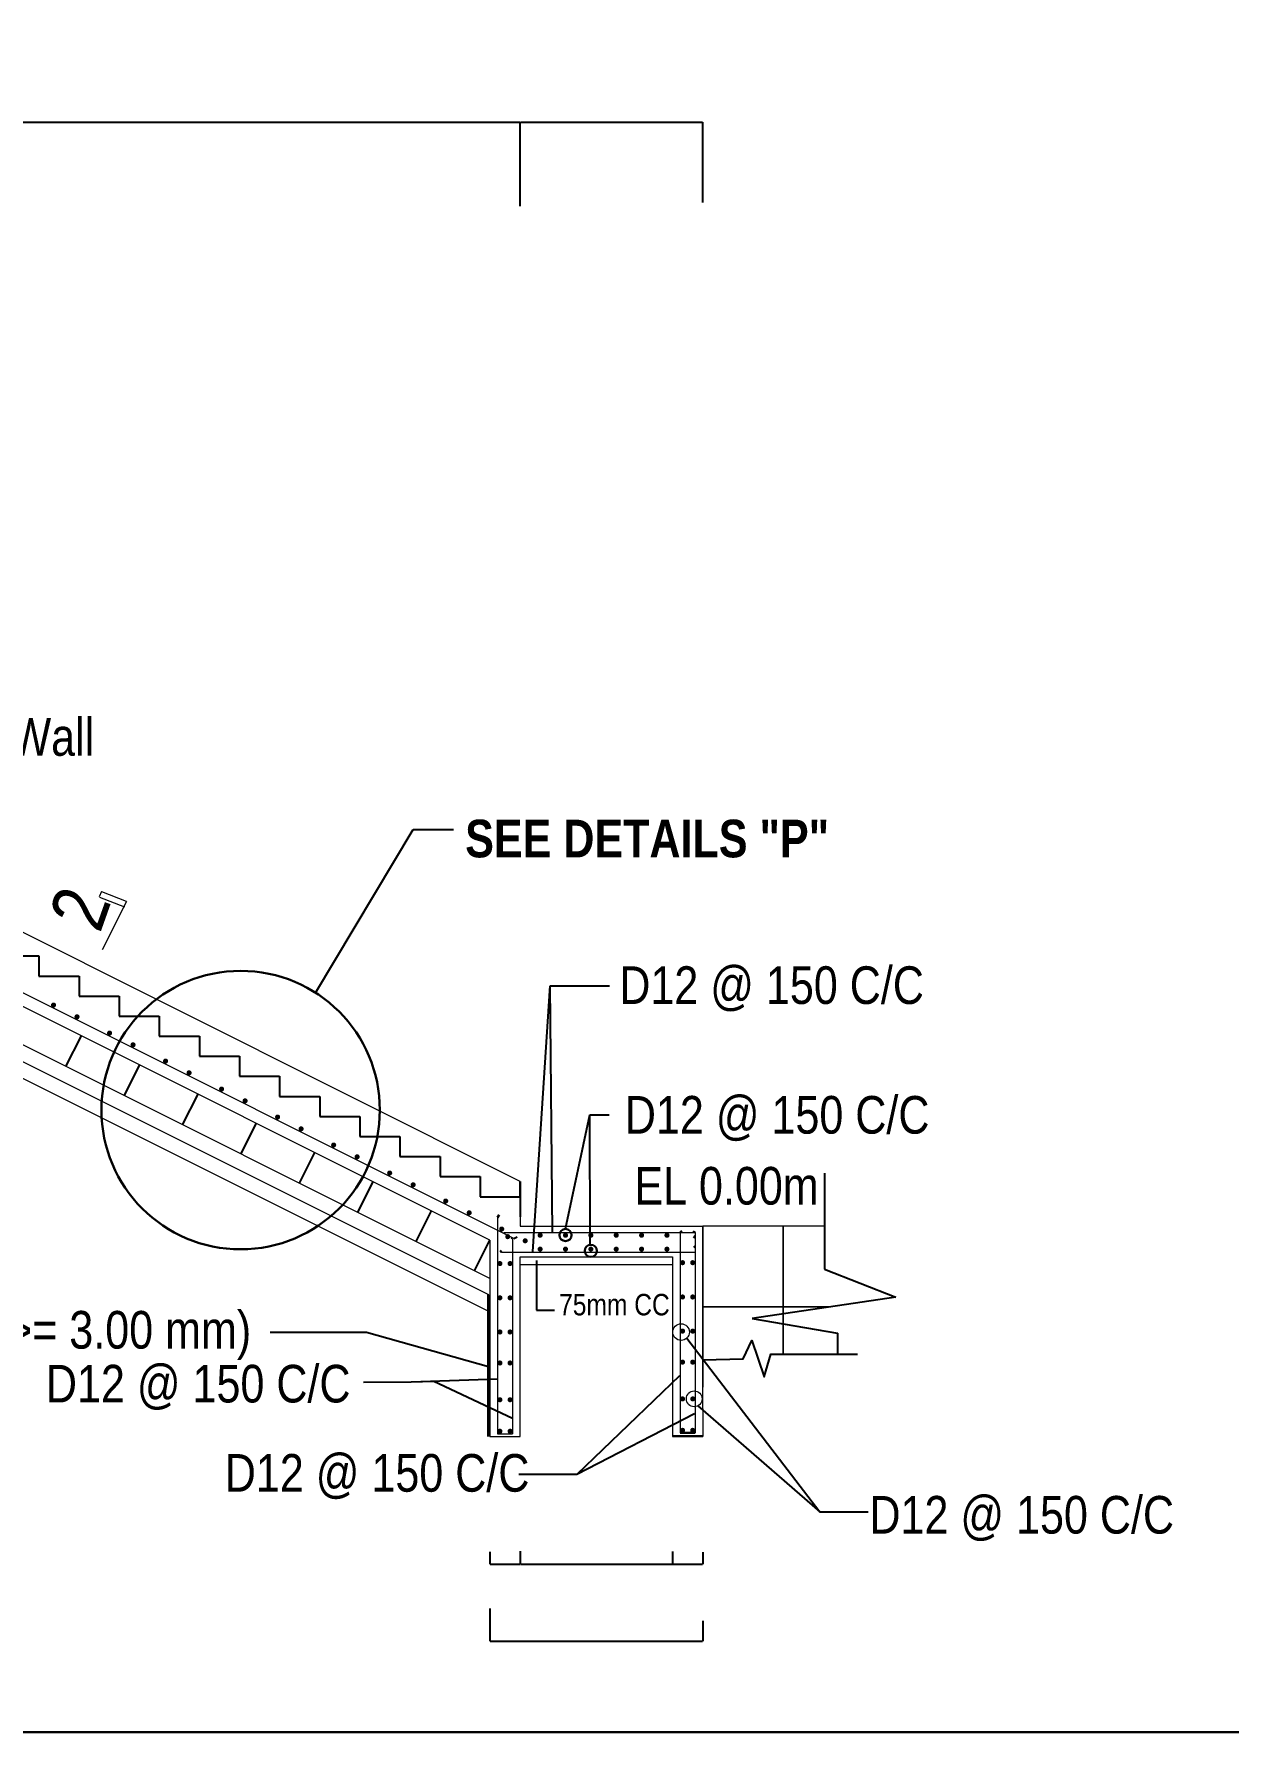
# Model space of a CAD drawing. Header units: inches. Extents: x 89000 to 1304432, y -10828 to 220529.
# Drawn here: x 785670 to 789672, y 74083 to 79772 of the extents above; entities that cross this region are included whole.
import ezdxf

# ---------------------------------------------------------------- set-up
doc = ezdxf.new("R2010")
doc.units = ezdxf.units.IN
doc.header["$LTSCALE"] = 7
doc.header["$MEASUREMENT"] = 0
doc.layers.add('Blocks', color=11, linetype='Continuous', lineweight=9)
doc.layers.add('Layer1', color=7, linetype='Continuous', lineweight=13)
doc.styles.get("Standard").update_dxf_attribs({"font": 'arial.ttf'})
doc.styles.add('TIMES', font='ARIALN.TTF')
doc.dimstyles.get("Standard").update_dxf_attribs({"dimtxt": 0.18, "dimasz": 0.18, "dimexe": 0.18, "dimexo": 0.0625, "dimgap": 0.09, "dimtad": 0, "dimtih": 1, "dimtoh": 1, "dimdec": 4, "dimzin": 0, "dimdsep": 46, "dimtxsty": 'Standard', "dimcen": 0.09, "dimadec": 0, "dimazin": 0, "dimtfac": 1, "dimtdec": 4, "dimtofl": 0, "dimtmove": 0, "dimatfit": 3, "dimfxl": 1, "dimtolj": 1, "dimtzin": 0, "dimarcsym": 0})

# ---------------------------------------------------------------- blocks, each defined once
blk = doc.blocks.new('*D354')
at = {"layer": 'Defpoints', "color": 0, "transparency": 16777216}
for p in [(787197.3, 74496.5), (787911.5, 74454.9), (787911.5, 74387.6)]:
    blk.add_point(p, dxfattribs=at)
at = {"layer": 'Layer1', "color": 0, "lineweight": -2, "transparency": 16777216}
for p, q in [((787197.3, 74496.4), (787197.3, 74387.4)), ((787911.5, 74454.8), (787911.5, 74387.4))]:
    blk.add_line(p, q, dxfattribs=at)
at = {"layer": 'Layer1', "color": 7, "lineweight": -2, "transparency": 16777216}
blk.add_line((787198.3, 74387.6), (787910.5, 74387.6), dxfattribs=at)
at = {"layer": 'Layer1', "color": 7, "transparency": 16777216}
for points in [[(787198.3, 74387.7), (787198.3, 74387.4), (787197.3, 74387.6)], [(787910.5, 74387.7), (787910.5, 74387.4), (787911.5, 74387.6)]]:
    blk.add_solid(points, dxfattribs=at)
at = {"layer": 'Layer1', "color": 0, "lineweight": 30, "transparency": 16777216, "insert": (787554.4, 74388.5), "char_height": 1, "attachment_point": 5}
blk.add_mtext('\\A1;2.00m', dxfattribs=at)
blk = doc.blocks.new('*D355')
at = {"layer": 'Defpoints', "color": 0, "transparency": 16777216}
for p in [(787197.3, 74686.1), (787299.4, 74689.1), (787299.4, 74644.8)]:
    blk.add_point(p, dxfattribs=at)
at = {"layer": 'Layer1', "color": 0, "lineweight": -2, "transparency": 16777216}
for p, q in [((787197.3, 74686), (787197.3, 74644.6)), ((787299.4, 74689), (787299.4, 74644.6))]:
    blk.add_line(p, q, dxfattribs=at)
at = {"layer": 'Layer1', "color": 7, "lineweight": -2, "transparency": 16777216}
blk.add_line((787198.1, 74644.8), (787298.6, 74644.8), dxfattribs=at)
at = {"layer": 'Layer1', "color": 7, "transparency": 16777216}
for points in [[(787198.1, 74644.9), (787198.1, 74644.7), (787197.3, 74644.8)], [(787298.6, 74644.9), (787298.6, 74644.7), (787299.4, 74644.8)]]:
    blk.add_solid(points, dxfattribs=at)
at = {"layer": 'Layer1', "color": 0, "lineweight": 30, "transparency": 16777216, "insert": (787248.3, 74645.6), "char_height": 0.75, "attachment_point": 5}
blk.add_mtext('\\A1;300', dxfattribs=at)
blk = doc.blocks.new('*D361')
at = {"layer": 'Defpoints', "color": 0, "transparency": 16777216}
for p in [(787299.4, 79475.8), (781634.2, 79357.8), (787299.4, 79195.1)]:
    blk.add_point(p, dxfattribs=at)
at = {"layer": 'Layer1', "color": 0, "lineweight": -2, "transparency": 16777216}
for p, q in [((781634.2, 79357.9), (781634.2, 79476)), ((787299.4, 79195.1), (787299.4, 79476))]:
    blk.add_line(p, q, dxfattribs=at)
at = {"layer": 'Layer1', "color": 7, "lineweight": -2, "transparency": 16777216}
blk.add_line((781635.2, 79475.8), (787298.4, 79475.8), dxfattribs=at)
at = {"layer": 'Layer1', "color": 7, "transparency": 16777216}
for points in [[(781635.2, 79476), (781635.2, 79475.6), (781634.2, 79475.8)], [(787298.4, 79476), (787298.4, 79475.6), (787299.4, 79475.8)]]:
    blk.add_solid(points, dxfattribs=at)
at = {"layer": 'Layer1', "color": 0, "lineweight": 30, "transparency": 16777216, "insert": (784466.8, 79476.8), "char_height": 1, "attachment_point": 5}
blk.add_mtext('\\A1;(+/-) 5.00m', dxfattribs=at)
blk = doc.blocks.new('*D363')
at = {"layer": 'Defpoints', "color": 0, "transparency": 16777216}
for p in [(787809.4, 74687.6), (787911.5, 74685.5), (787911.5, 74644.8)]:
    blk.add_point(p, dxfattribs=at)
at = {"layer": 'Layer1', "color": 0, "lineweight": -2, "transparency": 16777216}
for p, q in [((787809.4, 74687.6), (787809.4, 74644.6)), ((787911.5, 74685.4), (787911.5, 74644.6))]:
    blk.add_line(p, q, dxfattribs=at)
at = {"layer": 'Layer1', "color": 7, "lineweight": -2, "transparency": 16777216}
blk.add_line((787810.2, 74644.8), (787910.7, 74644.8), dxfattribs=at)
at = {"layer": 'Layer1', "color": 7, "transparency": 16777216}
for points in [[(787810.2, 74644.9), (787810.2, 74644.7), (787809.4, 74644.8)], [(787910.7, 74644.9), (787910.7, 74644.7), (787911.5, 74644.8)]]:
    blk.add_solid(points, dxfattribs=at)
at = {"layer": 'Layer1', "color": 0, "lineweight": 30, "transparency": 16777216, "insert": (787860.5, 74645.6), "char_height": 0.75, "attachment_point": 5}
blk.add_mtext('\\A1;300', dxfattribs=at)
blk = doc.blocks.new('*D364')
at = {"layer": 'Defpoints', "color": 0, "transparency": 16777216}
for p in [(787299.4, 74689.1), (787809.4, 74687.6), (787809.4, 74644.8)]:
    blk.add_point(p, dxfattribs=at)
at = {"layer": 'Layer1', "color": 0, "lineweight": -2, "transparency": 16777216}
for p, q in [((787299.4, 74689), (787299.4, 74644.6)), ((787809.4, 74687.6), (787809.4, 74644.6))]:
    blk.add_line(p, q, dxfattribs=at)
at = {"layer": 'Layer1', "color": 7, "lineweight": -2, "transparency": 16777216}
blk.add_line((787300.2, 74644.8), (787808.6, 74644.8), dxfattribs=at)
at = {"layer": 'Layer1', "color": 7, "transparency": 16777216}
for points in [[(787300.2, 74644.9), (787300.2, 74644.7), (787299.4, 74644.8)], [(787808.6, 74644.9), (787808.6, 74644.7), (787809.4, 74644.8)]]:
    blk.add_solid(points, dxfattribs=at)
at = {"layer": 'Layer1', "color": 0, "lineweight": 30, "transparency": 16777216, "insert": (787554.4, 74645.6), "char_height": 0.75, "attachment_point": 5}
blk.add_mtext('\\A1;1400', dxfattribs=at)
blk = doc.blocks.new('*D367')
at = {"layer": 'Defpoints', "color": 0, "transparency": 16777216}
for p in [(787911.5, 79475.8), (787299.4, 79242.3), (787911.5, 79207.3)]:
    blk.add_point(p, dxfattribs=at)
at = {"layer": 'Layer1', "color": 0, "lineweight": -2, "transparency": 16777216}
for p, q in [((787299.4, 79242.3), (787299.4, 79476)), ((787911.5, 79207.3), (787911.5, 79476))]:
    blk.add_line(p, q, dxfattribs=at)
at = {"layer": 'Layer1', "color": 7, "lineweight": -2, "transparency": 16777216}
blk.add_line((787300.4, 79475.8), (787910.5, 79475.8), dxfattribs=at)
at = {"layer": 'Layer1', "color": 7, "transparency": 16777216}
for points in [[(787300.4, 79476), (787300.4, 79475.6), (787299.4, 79475.8)], [(787910.5, 79476), (787910.5, 79475.6), (787911.5, 79475.8)]]:
    blk.add_solid(points, dxfattribs=at)
at = {"layer": 'Layer1', "color": 0, "lineweight": 30, "transparency": 16777216, "insert": (787605.4, 79476.7), "char_height": 1, "attachment_point": 5}
blk.add_mtext('\\A1;1.70m', dxfattribs=at)

msp = doc.modelspace()

# ---------------------------------------------------------------- linework, layer by layer
at = {"color": 0, "linetype": 'Continuous', "lineweight": -3, "ltscale": 0.5}
for p, q in [((785552.15615, 76682.60024), (785686.55615, 76682.60024)), ((785686.55615, 76682.60024), (785686.55615, 76615.40024)), ((785686.55615, 76615.40024), (785820.95615, 76615.40024)), ((785820.95615, 76615.40024), (785820.95615, 76548.20024)), ((785820.95615, 76548.20024), (785955.35615, 76548.20024)), ((785955.35615, 76548.20024), (785955.35615, 76548.20024)), ((785955.35615, 76548.20024), (785955.35615, 76481.00024)), ((785955.35615, 76481.00024), (786089.75615, 76481.00024)), ((786089.75615, 76481.00024), (786089.75615, 76413.80024)), ((785776.99242, 76312.24933), (785828.58694, 76415.43836)), ((786089.75615, 76413.80024), (786224.15615, 76413.80024)), ((786224.15615, 76413.80024), (786224.15615, 76346.60024)), ((786224.15615, 76346.60024), (786358.55615, 76346.60024)), ((786358.55615, 76346.60024), (786358.55615, 76279.40024)), ((785972.52831, 76214.48138), (786024.12283, 76317.67042)), ((786358.55615, 76279.40024), (786492.95615, 76279.40024)), ((786492.95615, 76279.40024), (786492.95615, 76279.40024)), ((786492.95615, 76279.40024), (786492.95615, 76212.20024)), ((786168.0642, 76116.71344), (786219.65872, 76219.90248)), ((786492.95615, 76212.20024), (786627.35615, 76212.20024)), ((786627.35615, 76212.20024), (786627.35615, 76145.00024)), ((786363.60008, 76018.9455), (786415.1946, 76122.13453)), ((786627.35615, 76145.00024), (786761.75615, 76145.00024)), ((786761.75615, 76145.00024), (786761.75615, 76077.80024)), ((786761.75615, 76077.80024), (786896.15615, 76077.80024)), ((786896.15615, 76077.80024), (786896.15615, 76010.60024)), ((786559.13597, 75921.17755), (786610.73049, 76024.36659)), ((786896.15615, 76010.60024), (787030.55615, 76010.60024)), ((787030.55615, 76010.60024), (787030.55615, 76010.60024)), ((787030.55615, 76010.60024), (787030.55615, 75943.40024)), ((788319.14205, 75955.47889), (788319.14205, 75633.48791)), ((786754.67186, 75823.40961), (786806.26638, 75926.59864)), ((787030.55615, 75943.40024), (787164.95615, 75943.40024)), ((787164.95615, 75943.40024), (787164.95615, 75876.20024)), ((787164.95615, 75876.20024), (787299.35615, 75876.20024)), ((787299.35615, 75876.20024), (787299.35615, 75809.00024)), ((786950.20775, 75725.64166), (787001.80227, 75828.8307)), ((787145.74363, 75627.87372), (787197.33815, 75731.06276)), ((787277.49571, 75736.38647), (787289.43967, 75741.80702)), ((788319.14205, 75633.48791), (788557.99064, 75539.91487)), ((788557.99064, 75539.91487), (788076.83696, 75468.55893)), ((788076.83696, 75468.55893), (788362.66771, 75418.61007)), ((788362.66771, 75418.61007), (788362.66771, 75349.11193))]:
    msp.add_line(p, q, dxfattribs=at)
msp.add_lwpolyline([(787911.46415, 75329.63503), (787911.46415, 75329.63503), (788046.47979, 75332.87722), (788075.74463, 75394.56595), (788116.38121, 75272.82147), (788139.1247, 75349.11193), (788430.12533, 75349.11193)], dxfattribs=at)
at = {"layer": 'Blocks', "color": 0, "lineweight": 13, "ltscale": 0.05}
for p, q in [((785896.07324, 76898.41479), (785887.90103, 76880.21632)), ((785889.1101, 76879.74597), (785973.33484, 76846.98149)), ((785980.35672, 76865.03203), (785897.28231, 76897.94444)), ((785899.26146, 76704.81086), (785980.80229, 76865.91234)), ((787273.85165, 75733.80658), (787269.15741, 75736.69582)), ((787911.46415, 75164.89862), (787911.46415, 75073.22975))]:
    msp.add_line(p, q, dxfattribs=at)
at = {"layer": 'Layer1', "color": 7, "lineweight": 20}
for p, q in [((787299.35615, 75927.49555), (781910.03111, 78622.15807)), ((787277.49571, 75736.38647), (781563.33865, 78593.46501)), ((787197.33815, 75731.06276), (781633.05032, 78513.20667)), ((787197.33815, 75602.07646), (781633.84623, 78383.82242)), ((787193.69355, 75547.54985), (781633.97065, 78327.4113)), ((787193.69355, 75491.20094), (781634.09508, 78271.00017)), ((787299.35615, 75876.20024), (787299.35615, 75777.00662)), ((787222.84265, 75806.81134), (787222.84265, 75082.14336)), ((787299.35615, 75777.00662), (787911.46415, 75777.00662)), ((787911.46415, 75164.89862), (787911.46415, 75777.00662)), ((787197.33815, 75731.06276), (787197.33815, 75073.22975)), ((787244.67215, 75755.94378), (787885.95965, 75755.94378)), ((787273.85165, 75733.80658), (787273.85165, 75082.14336)), ((787834.95065, 75756.60302), (787834.95065, 75085.01576)), ((787885.95965, 75756.60302), (787885.95965, 75085.01576)), ((787236.23088, 75690.7437), (787885.95965, 75690.7437)), ((787299.35615, 75674.98862), (787809.44615, 75674.98862)), ((787299.35615, 75073.22975), (787299.35615, 75674.98862)), ((787809.44615, 75674.98862), (787809.44615, 75073.22975)), ((787299.35615, 75648.48301), (787809.44615, 75648.48301)), ((787197.33815, 75073.22975), (787299.35615, 75073.22975)), ((787222.84265, 75082.14336), (787273.85165, 75082.14336))]:
    msp.add_line(p, q, dxfattribs=at)
at = {"layer": 'Layer1', "color": 7, "lineweight": 30}
for p, q in [((787299.35615, 75876.20024), (787299.35615, 75927.49555)), ((787222.84265, 75806.81134), (787228.37177, 75815.69074)), ((787834.95065, 75756.60302), (787840.86785, 75762.10028)), ((787885.95965, 75756.60302), (787879.41878, 75761.14418)), ((787885.95965, 75744.88815), (787880.13632, 75737.95352)), ((787236.23088, 75690.7437), (787231.62778, 75695.37799)), ((787885.95965, 75706.15795), (787881.33448, 75710.69885)), ((787809.44615, 75073.38285), (787911.46415, 75073.38285)), ((787834.95065, 75085.01576), (787885.95965, 75085.01576))]:
    msp.add_line(p, q, dxfattribs=at)
at = {"layer": 'Layer1', "color": 7, "lineweight": 50}
msp.add_line((787193.69355, 75547.54985), (787193.69355, 75073.22975), dxfattribs=at)
at = {"layer": 'Layer1', "color": 7, "lineweight": 30}
msp.add_lwpolyline([(791534.40041, 74082.63027), (778205.30072, 74082.63027), (778205.30072, 85873.1461), (795137.64181, 85873.1461), (795137.64181, 76593.82096), (795137.64181, 74467.03722), (795137.64181, 74082.63027)], close=True, dxfattribs=at)
at = {"layer": 'Layer1', "color": 7, "lineweight": 30, "const_width": 8.5015}
for points in [[(785731.07543, 76518.49005, -1), (785739.54145, 76517.71414, -1)], [(785809.7925, 76479.13064, -1), (785818.25852, 76478.35473, -1)], [(785918.83316, 76424.69583, -1), (785927.29918, 76423.91991, -1)], [(785997.55023, 76385.33642, -1), (786006.01624, 76384.5605, -1)], [(786106.59088, 76330.9016, -1), (786115.0569, 76330.12569, -1)], [(786185.30795, 76291.54219, -1), (786193.77397, 76290.76628, -1)], [(786294.34861, 76237.10738, -1), (786302.81463, 76236.33146, -1)], [(786373.06568, 76197.74797, -1), (786381.53169, 76196.97205, -1)], [(786482.10633, 76143.31315, -1), (786490.57235, 76142.53724, -1)], [(786560.8234, 76103.95374, -1), (786569.28942, 76103.17783, -1)], [(786669.86406, 76049.51893, -1), (786678.33008, 76048.74301, -1)], [(786748.58113, 76010.15951, -1), (786757.04714, 76009.3836, -1)], [(786857.62178, 75955.7247, -1), (786866.0878, 75954.94879, -1)], [(786936.33885, 75916.36529, -1), (786944.80487, 75915.58937, -1)], [(787045.37951, 75861.93048, -1), (787053.84553, 75861.15456, -1)], [(787124.09658, 75822.57106, -1), (787132.56259, 75821.79515, -1)], [(787233.13723, 75768.13625, -1), (787241.60325, 75767.36034, -1)], [(787253.36461, 75742.28227, -1), (787261.86611, 75742.28227, -1)], [(787311.8543, 75728.77684, -1), (787320.32032, 75728.00092, -1)], [(787839.2014, 75655.0822, -1), (787847.7029, 75655.0822, -1)], [(787881.7089, 75655.0822, 1), (787873.2074, 75655.0822, 1)], [(787227.0934, 75652.2098, -1), (787235.5949, 75652.2098, -1)], [(787269.6009, 75652.2098, 1), (787261.0994, 75652.2098, 1)], [(787227.0934, 75537.31841, -1), (787235.5949, 75537.31841, -1)], [(787269.6009, 75537.31841, 1), (787261.0994, 75537.31841, 1)], [(787839.2014, 75540.19081, -1), (787847.7029, 75540.19081, -1)], [(787881.7089, 75540.19081, 1), (787873.2074, 75540.19081, 1)], [(787227.0934, 75422.88763, -1), (787235.5949, 75422.88763, -1)], [(787269.6009, 75422.88763, 1), (787261.0994, 75422.88763, 1)], [(787839.2014, 75425.76003, -1), (787847.7029, 75425.76003, -1)], [(787881.7089, 75425.76003, 1), (787873.2074, 75425.76003, 1)], [(787227.0934, 75319.00186, -1), (787235.5949, 75319.00186, -1)], [(787269.6009, 75319.00186, 1), (787261.0994, 75319.00186, 1)], [(787839.2014, 75321.87426, -1), (787847.7029, 75321.87426, -1)], [(787881.7089, 75321.87426, 1), (787873.2074, 75321.87426, 1)], [(787227.0934, 75195.91922, -1), (787235.5949, 75195.91922, -1)], [(787269.6009, 75195.91922, 1), (787261.0994, 75195.91922, 1)], [(787839.2014, 75198.79162, -1), (787847.7029, 75198.79162, -1)], [(787881.7089, 75198.79162, 1), (787873.2074, 75198.79162, 1)], [(787227.0934, 75090.4737, -1), (787235.5949, 75090.4737, -1)], [(787269.6009, 75090.4737, 1), (787261.0994, 75090.4737, 1)], [(787839.2014, 75093.3461, -1), (787847.7029, 75093.3461, -1)], [(787881.7089, 75093.3461, 1), (787873.2074, 75093.3461, 1)]]:
    msp.add_lwpolyline(points, format="xyb", close=True, dxfattribs=at)
at = {"layer": 'Layer1', "color": 7, "lineweight": 20}
msp.add_lwpolyline([(787911.46415, 75508.20662), (788180.26415, 75508.20662), (788180.26415, 75777.00662), (787911.46415, 75777.00662)], close=True, dxfattribs=at)
for points in [[(788319.14205, 75777.00662), (788180.26415, 75777.00662), (788180.26415, 75508.20662), (788344.18165, 75508.20662)], [(788180.26415, 75349.11193), (788180.26415, 75506.43858), (787911.46415, 75506.43858), (787911.46415, 75237.63858)], [(788332.25971, 75506.43858), (788180.26415, 75506.43858), (788180.26415, 75349.11193)]]:
    msp.add_lwpolyline(points, dxfattribs=at)
at = {"layer": 'Layer1', "color": 7, "lineweight": 20, "const_width": 8.5015}
for points in [[(787361.85617, 75746.88332, -1), (787370.35767, 75746.88332, -1)], [(787446.87117, 75746.88332, -1), (787455.37267, 75746.88332, -1)], [(787531.88617, 75746.88332, -1), (787540.38767, 75746.88332, -1)], [(787616.90117, 75746.88332, -1), (787625.40267, 75746.88332, -1)], [(787701.91617, 75746.88332, -1), (787710.41767, 75746.88332, -1)], [(787786.93117, 75746.88332, -1), (787795.43267, 75746.88332, -1)], [(787361.85617, 75700.4419, -1), (787370.35767, 75700.4419, -1)], [(787446.87117, 75700.4419, -1), (787455.37267, 75700.4419, -1)], [(787531.88617, 75700.4419, -1), (787540.38767, 75700.4419, -1)], [(787616.90117, 75700.4419, -1), (787625.40267, 75700.4419, -1)], [(787701.91617, 75700.4419, -1), (787710.41767, 75700.4419, -1)], [(787786.93117, 75700.4419, -1), (787795.43267, 75700.4419, -1)]]:
    msp.add_lwpolyline(points, format="xyb", close=True, dxfattribs=at)
at = {"layer": 'Layer1', "color": 7, "lineweight": 30}
for centre, radius in [((786362.46846, 76166.31046), 466.42361), ((787451.12192, 75747.66762), 20.31935), ((787535.8392, 75695.03533), 20.31935)]:
    msp.add_circle(centre, radius, dxfattribs=at)
at = {"layer": 'Layer1', "color": 7, "lineweight": 20}
for centre, radius in [((787838.32464, 75422.58618), 27.82775), ((787882.56744, 75198.86324), 26.46962)]:
    msp.add_circle(centre, radius, dxfattribs=at)

# ---------------------------------------------------------------- texts
at = {"layer": 'Layer1', "color": 7, "lineweight": 30, "attachment_point": 1, "style": 'TIMES'}
for s, insert, char_height, width in [('Guide Wall', (785165.79852, 77479.39464), 126, 3436.7753085), ('{\\fArial Narrow|b1|i0|c0|p34;SEE DETAILS "P"}', (787115.0071, 77139.08497), 126, 3436.7753085), ('D12 @ 150 C/C', (787631.44239, 76647.8771), 126, 1053.2187253), ('D12 @ 150 C/C', (787650.03781, 76213.41927), 126, 1053.2187253), ('EL 0.00m', (787681.76945, 75975.62326), 126, 3436.7753085), ('75mm CC', (787429.6664, 75550.46688), 71.936726, 630.3753078), ('Geo textile filter (thickness >= 3.00 mm)', (783846.5158, 75493.15052), 126, 3436.7753085), ('D12 @ 150 C/C', (785709.81394, 75312.77142), 126, 3436.7753085), ('D12 @ 150 C/C', (786309.26504, 75013.92218), 126, 3436.7753085), ('D12 @ 150 C/C', (788469.69408, 74873.47494), 126, 3436.7753085)]:
    msp.add_mtext(s, dxfattribs=dict(at, insert=insert, char_height=char_height, width=width))
at = {"layer": 'Layer1', "color": 7, "lineweight": 30, "insert": (785717.70879, 76817.2659), "char_height": 183.6324, "width": 390.677931, "attachment_point": 1, "rotation": 70.48205617, "style": 'TIMES'}
msp.add_mtext('2', dxfattribs=at)

# ---------------------------------------------------------------- dimensions: what is measured, and where the dimension line sits
at = {"layer": 'Layer1', "color": 7, "lineweight": 30}
for base, p1, p2, text, picture, middle in [((787299.35615, 79475.78381), (781634.1545, 79357.78802), (787299.35615, 79195.064), '(+/-) 5.00m', '*D361', (784466.75533, 79476.83934)), ((787911.46415, 79475.78381), (787299.35615, 79242.28273), (787911.46415, 79207.27748), '1.70m', '*D367', (787605.41015, 79476.69438)), ((787911.46415, 74387.55319), (787197.33815, 74496.50052), (787911.46415, 74454.90869), '2.00m', '*D354', (787554.40115, 74388.46376))]:
    dim = msp.add_linear_dim(base=base, p1=p1, p2=p2, text=text, dimstyle='Standard', override={"dimtxt": 1, "dimasz": 1, "dimgap": 0.4, "dimtad": 1, "dimdec": 2, "dimrnd": 0.002, "dimpost": 'm', "dimcen": 0.05, "dimclrd": 7, "dimadec": 1, "dimtdec": 2, "dimfrac": 2}, dxfattribs=at)
    dim.commit()
    dim.dimension.update_dxf_attribs({"geometry": picture, "text_midpoint": middle})
for base, p1, p2, text, picture, middle in [((787299.35615, 74644.81186), (787197.33815, 74686.10367), (787299.35615, 74689.08131), '300', '*D355', (787248.34715, 74644.81186)), ((787809.44615, 74644.81186), (787299.35615, 74689.08131), (787809.44615, 74687.63936), '1400', '*D364', (787554.40115, 74644.81186)), ((787911.46415, 74644.81186), (787809.44615, 74687.63936), (787911.46415, 74685.48953), '300', '*D363', (787860.45515, 74644.81186))]:
    dim = msp.add_linear_dim(base=base, p1=p1, p2=p2, text=text, dimstyle='Standard', override={"dimtxt": 0.75, "dimasz": 0.8, "dimgap": 0.4, "dimtad": 1, "dimdec": 2, "dimrnd": 0.002, "dimpost": 'm', "dimcen": 0.05, "dimclrd": 7, "dimadec": 1, "dimtdec": 2, "dimfrac": 2}, dxfattribs=at)
    dim.commit()
    dim.dimension.update_dxf_attribs({"geometry": picture, "text_midpoint": middle, "dimtype": 160})

# ---------------------------------------------------------------- leaders
at = {"layer": 'Layer1', "color": 7, "lineweight": 18}
for points, override in [([(786613.14753, 76559.64363), (786940.15256, 77106.37408), (787076.17656, 77106.37408)], {"dimtxt": 0.75, "dimasz": 0.8, "dimgap": 0.4, "dimtad": 1, "dimdec": 2, "dimrnd": 0.002, "dimpost": 'm', "dimcen": 0.05, "dimclrd": 7, "dimadec": 1, "dimtdec": 2, "dimfrac": 2}), ([(787341.29655, 75692.43972), (787399.47697, 76582.07592), (787598.95629, 76582.52278)], {"dimtxt": 0.75, "dimasz": 0.8, "dimgap": 0.4, "dimtad": 1, "dimdec": 2, "dimrnd": 0.002, "dimpost": 'm', "dimcen": 0.05, "dimclrd": 7, "dimadec": 1, "dimtdec": 2, "dimfrac": 2}), ([(787407.8948, 75755.94378), (787399.47697, 76582.07592), (787570.13655, 76582.45822)], {"dimtxt": 0.75, "dimasz": 0.8, "dimgap": 0.4, "dimtad": 1, "dimdec": 2, "dimrnd": 0.002, "dimpost": 'm', "dimcen": 0.05, "dimclrd": 7, "dimadec": 1, "dimtdec": 2, "dimfrac": 2}), ([(787451.5399, 75767.98267), (787532.78382, 76150.17678), (787597.42504, 76150.089)], {"dimtxt": 0.75, "dimasz": 0.8, "dimgap": 0.4, "dimtad": 1, "dimdec": 2, "dimrnd": 0.002, "dimpost": 'm', "dimcen": 0.05, "dimclrd": 7, "dimadec": 1, "dimtdec": 2, "dimfrac": 2}), ([(787533.86107, 75715.25817), (787532.78382, 76150.17678), (787597.42504, 76150.089)], {"dimtxt": 0.75, "dimasz": 0.8, "dimgap": 0.4, "dimtad": 1, "dimdec": 2, "dimrnd": 0.002, "dimpost": 'm', "dimcen": 0.05, "dimclrd": 7, "dimadec": 1, "dimtdec": 2, "dimfrac": 2}), ([(787354.13874, 75662.53764), (787354.13874, 75496.2446), (787413.82279, 75496.2446)], {"dimtxt": 0.75, "dimasz": 0.5, "dimdec": 2, "dimrnd": 0.002, "dimpost": 'm', "dimcen": 0.05, "dimclrd": 7, "dimadec": 1, "dimtdec": 2, "dimfrac": 2}), ([(787193.07686, 75305.67527), (786784.68747, 75420.80172), (786461.84123, 75420.80172)], {"dimtxt": 0.75, "dimasz": 0.8, "dimgap": 0.4, "dimtad": 1, "dimdec": 2, "dimrnd": 0.002, "dimpost": 'm', "dimcen": 0.05, "dimclrd": 7, "dimadec": 1, "dimtdec": 2, "dimfrac": 2}), ([(787857.68705, 75402.59916), (788303.53476, 74820.90043), (788465.15082, 74820.61197)], {"dimtxt": 0.75, "dimasz": 0.8, "dimgap": 0.4, "dimtad": 1, "dimdec": 2, "dimrnd": 0.002, "dimpost": 'm', "dimcen": 0.05, "dimclrd": 7, "dimadec": 1, "dimtdec": 2, "dimfrac": 2}), ([(787222.84265, 75264.90323), (786934.20039, 75254.83943), (786774.66363, 75253.92053)], {"dimtxt": 0.75, "dimasz": 0.8, "dimgap": 0.4, "dimtad": 1, "dimdec": 2, "dimrnd": 0.002, "dimpost": 'm', "dimcen": 0.05, "dimclrd": 7, "dimadec": 1, "dimtdec": 2, "dimfrac": 2}), ([(787832.62744, 75275.49691), (787488.54011, 74945.18388), (787294.35038, 74945.18388)], {"dimtxt": 0.75, "dimasz": 0.8, "dimgap": 0.4, "dimtad": 1, "dimdec": 2, "dimrnd": 0.002, "dimpost": 'm', "dimcen": 0.05, "dimclrd": 7, "dimadec": 1, "dimtdec": 2, "dimfrac": 2}), ([(787273.85165, 75133.36032), (787010.03818, 75257.48359), (786934.20039, 75254.83943)], {"dimtxt": 0.75, "dimasz": 0.8, "dimgap": 0.4, "dimtad": 1, "dimdec": 2, "dimrnd": 0.002, "dimpost": 'm', "dimcen": 0.05, "dimclrd": 7, "dimadec": 1, "dimtdec": 2, "dimfrac": 2}), ([(787894.60759, 75175.29046), (788303.53476, 74820.90043), (788465.15082, 74820.61197)], {"dimtxt": 0.75, "dimasz": 0.8, "dimgap": 0.4, "dimtad": 1, "dimdec": 2, "dimrnd": 0.002, "dimpost": 'm', "dimcen": 0.05, "dimclrd": 7, "dimadec": 1, "dimtdec": 2, "dimfrac": 2}), ([(787883.63644, 75148.59947), (787488.54011, 74945.18388), (787294.35038, 74945.18388)], {"dimtxt": 0.75, "dimasz": 0.8, "dimgap": 0.4, "dimtad": 1, "dimdec": 2, "dimrnd": 0.002, "dimpost": 'm', "dimcen": 0.05, "dimclrd": 7, "dimadec": 1, "dimtdec": 2, "dimfrac": 2})]:
    msp.add_leader(points, dimstyle='Standard', override=override, dxfattribs=at)

doc.saveas('drawing.dxf')
